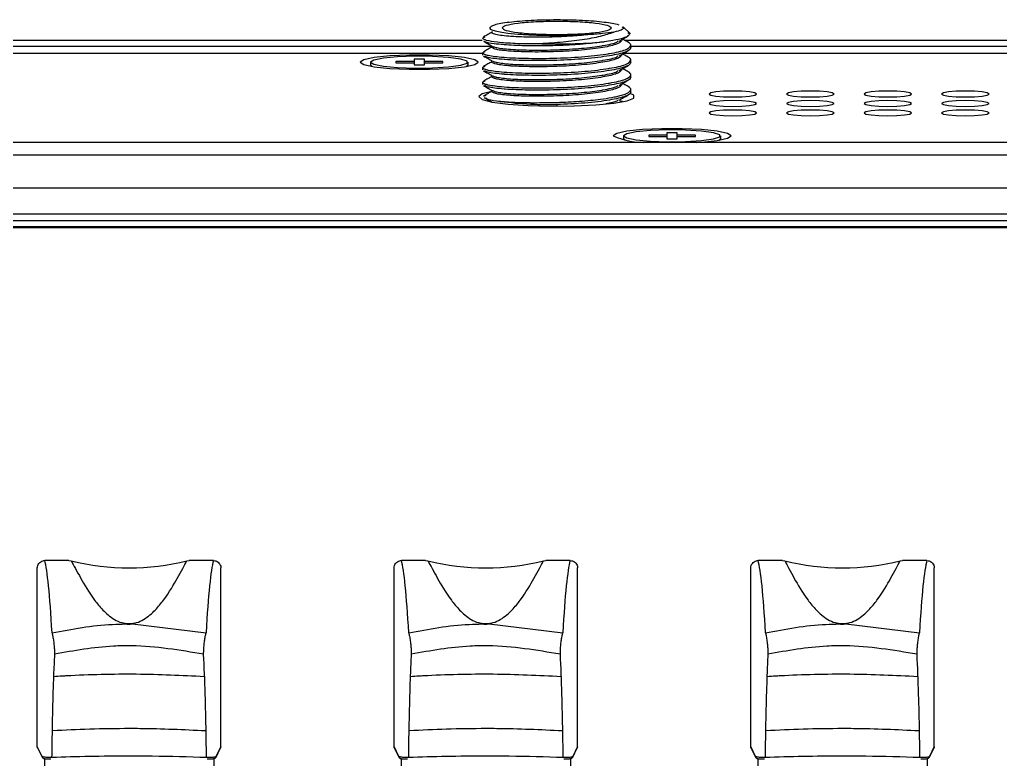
# Model space of a CAD drawing. Header units: inches. Extents: x 1.2 to 43.4, y 1.7 to 28.6.
# Drawn here: x 30.446 to 32.508, y 18.686 to 20.247 of the extents above; entities that cross this region are included whole.
import ezdxf

# ---------------------------------------------------------------- set-up
doc = ezdxf.new("R2010")
doc.units = ezdxf.units.IN
doc.header["$MEASUREMENT"] = 0

msp = doc.modelspace()

# ---------------------------------------------------------------- linework, layer by layer
for p, q in [((31.7125, 20.2314), (31.7159, 20.2293)), ((31.7299, 20.2166), (31.7146, 20.2316)), ((31.4235, 20.21), (31.4189, 20.2079)), ((31.7241, 20.2198), (31.7281, 20.2172)), ((31.4182, 20.2024), (26.3253, 20.2024)), ((31.4384, 20.1902), (26.3253, 20.1902)), ((31.4384, 20.1912), (31.4384, 20.1881)), ((31.7114, 20.2036), (31.7114, 20.2045)), ((39.7802, 20.2024), (31.719, 20.2024)), ((31.7309, 20.1877), (31.7309, 20.1924)), ((39.7802, 20.1902), (31.7309, 20.1902)), ((26.3528, 20.1764), (31.4197, 20.1764)), ((31.4239, 20.1792), (31.4189, 20.1769)), ((31.4189, 20.1769), (31.4189, 20.1722)), ((31.7164, 20.1764), (39.4088, 20.1764)), ((31.1835, 20.1572), (31.1835, 20.1513)), ((31.1835, 20.1513), (31.1871, 20.148)), ((31.1843, 20.1498), (31.1859, 20.1482)), ((31.2367, 20.1585), (31.2367, 20.1558)), ((31.2751, 20.1585), (31.2367, 20.1585)), ((31.2367, 20.1558), (31.2751, 20.1558)), ((31.2751, 20.1632), (31.2751, 20.1512)), ((31.2967, 20.1632), (31.2751, 20.1632)), ((31.2751, 20.1512), (31.2967, 20.1512)), ((31.2967, 20.1512), (31.2967, 20.1632)), ((31.3351, 20.1585), (31.2967, 20.1585)), ((31.2967, 20.1558), (31.3351, 20.1558)), ((31.3351, 20.1558), (31.3351, 20.1585)), ((31.3859, 20.1482), (31.3875, 20.1498)), ((31.3883, 20.1513), (31.3883, 20.1572)), ((31.4235, 20.148), (31.4189, 20.1459)), ((31.4384, 20.1602), (31.4384, 20.1571)), ((31.7309, 20.1567), (31.7309, 20.1614)), ((31.4189, 20.1459), (31.4189, 20.1412)), ((31.4384, 20.1292), (31.4384, 20.1261)), ((31.7309, 20.1257), (31.7309, 20.1304)), ((31.4238, 20.1171), (31.4189, 20.1149)), ((31.4189, 20.1149), (31.4189, 20.1102)), ((31.4215, 20.0854), (31.4267, 20.0879)), ((31.4384, 20.0982), (31.4384, 20.095)), ((31.7309, 20.0947), (31.7309, 20.0994)), ((31.4222, 20.083), (31.4394, 20.0734)), ((31.4384, 20.074), (31.4384, 20.0736)), ((31.5749, 20.0679), (31.5749, 20.0647)), ((31.711, 20.0738), (31.7082, 20.0753)), ((31.7103, 20.0734), (31.7119, 20.0743)), ((31.7114, 20.0736), (31.7114, 20.0758)), ((31.715, 20.0024), (31.715, 19.9966)), ((31.7682, 20.0038), (31.7682, 20.0011)), ((31.8066, 20.0038), (31.7682, 20.0038)), ((31.8066, 20.0084), (31.8066, 19.9964)), ((31.8282, 20.0084), (31.8066, 20.0084)), ((31.8282, 19.9964), (31.8282, 20.0084)), ((31.8666, 20.0038), (31.8282, 20.0038)), ((31.8666, 20.0011), (31.8666, 20.0038)), ((31.9198, 19.9966), (31.9198, 20.0024)), ((42.1835, 19.9887), (26.2938, 19.9887)), ((31.715, 19.9966), (31.7186, 19.9933)), ((31.7158, 19.995), (31.7174, 19.9935)), ((31.7682, 20.0011), (31.8066, 20.0011)), ((31.8066, 19.9964), (31.8282, 19.9964)), ((31.8282, 20.0011), (31.8666, 20.0011)), ((31.9174, 19.9935), (31.919, 19.995)), ((26.2938, 19.9627), (42.1835, 19.9627)), ((42.1835, 19.8925), (26.2938, 19.8925)), ((42.1835, 19.8378), (26.2938, 19.8378)), ((42.1835, 19.8235), (26.2938, 19.8235)), ((42.1835, 19.8115), (26.2938, 19.8115)), ((42.1835, 19.8091), (26.2938, 19.8091)), ((30.5492, 19.11), (30.4983, 19.11)), ((30.5492, 19.11), (30.5541, 19.1094)), ((30.7972, 19.1094), (30.8021, 19.11)), ((30.8531, 19.11), (30.8021, 19.11)), ((31.2992, 19.11), (31.2483, 19.11)), ((31.2992, 19.11), (31.3041, 19.1094)), ((31.5472, 19.1094), (31.5521, 19.11)), ((31.6031, 19.11), (31.5521, 19.11)), ((32.0492, 19.11), (31.9983, 19.11)), ((32.0492, 19.11), (32.0541, 19.1094)), ((32.2972, 19.1094), (32.3021, 19.11)), ((32.3531, 19.11), (32.3021, 19.11)), ((30.4827, 18.7184), (30.4827, 19.0945)), ((30.8687, 18.7184), (30.8687, 19.0945)), ((31.2327, 18.7184), (31.2327, 19.0945)), ((31.6187, 18.7184), (31.6187, 19.0945)), ((31.9827, 18.7184), (31.9827, 19.0945)), ((32.3687, 18.7184), (32.3687, 19.0945)), ((30.683, 18.9768), (30.8376, 18.9581)), ((31.433, 18.9768), (31.5876, 18.9581)), ((32.183, 18.9768), (32.3376, 18.9581)), ((30.4827, 18.7184), (30.4922, 18.6993)), ((30.4832, 18.7162), (30.4827, 18.7184)), ((30.4832, 18.7162), (30.4927, 18.6971)), ((30.8586, 18.6971), (30.8681, 18.7162)), ((30.8591, 18.6993), (30.8687, 18.7184)), ((30.8687, 18.7184), (30.8681, 18.7162)), ((31.2327, 18.7184), (31.2422, 18.6993)), ((31.2332, 18.7162), (31.2327, 18.7184)), ((31.2332, 18.7162), (31.2427, 18.6971)), ((31.6086, 18.6971), (31.6181, 18.7162)), ((31.6091, 18.6993), (31.6187, 18.7184)), ((31.6187, 18.7184), (31.6181, 18.7162)), ((31.9827, 18.7184), (31.9922, 18.6993)), ((31.9832, 18.7162), (31.9827, 18.7184)), ((31.9832, 18.7162), (31.9927, 18.6971)), ((32.3586, 18.6971), (32.3681, 18.7162)), ((32.3591, 18.6993), (32.3687, 18.7184)), ((32.3687, 18.7184), (32.3681, 18.7162)), ((30.4977, 18.6939), (30.4977, 18.6787)), ((30.8536, 18.694), (30.8536, 18.6787)), ((31.2477, 18.6939), (31.2477, 18.6787)), ((31.6036, 18.694), (31.6036, 18.6787)), ((31.9977, 18.6939), (31.9977, 18.6787)), ((32.3536, 18.694), (32.3536, 18.6787))]:
    msp.add_line(p, q)
at = {"flags": 128}
for points in [[(31.1619, 20.1572), (31.1694, 20.152), (31.1909, 20.1475), (31.2239, 20.1441), (31.2644, 20.1423), (31.3074, 20.1423), (31.3479, 20.1441), (31.3809, 20.1475), (31.4024, 20.152), (31.4099, 20.1572), (31.4024, 20.1623), (31.3809, 20.1669), (31.3479, 20.1703), (31.3074, 20.1721), (31.2644, 20.1721), (31.2239, 20.1703), (31.1909, 20.1669), (31.1694, 20.1623), (31.1619, 20.1572)], [(31.1835, 20.1572), (31.1904, 20.1527), (31.2103, 20.1488), (31.2403, 20.146), (31.2765, 20.1447), (31.3139, 20.1452), (31.3476, 20.1472), (31.3729, 20.1506), (31.3865, 20.1549), (31.3865, 20.1595), (31.3729, 20.1637), (31.3476, 20.1671), (31.3139, 20.1692), (31.2765, 20.1696), (31.2403, 20.1683), (31.2103, 20.1656), (31.1904, 20.1617), (31.1835, 20.1572)], [(31.3847, 20.148), (31.3865, 20.149), (31.3883, 20.1513)], [(31.4384, 20.0957), (31.4181, 20.0905), (31.4109, 20.0847)], [(31.4109, 20.0847), (31.4181, 20.0788), (31.4394, 20.0734), (31.4726, 20.069), (31.5149, 20.066), (31.5626, 20.0647), (31.6114, 20.0652), (31.6569, 20.0673), (31.6951, 20.0711), (31.7226, 20.076), (31.737, 20.0817), (31.737, 20.0876), (31.7289, 20.0915)], [(31.895, 20.0902), (31.8988, 20.0879), (31.9096, 20.0859), (31.9258, 20.0846), (31.945, 20.0841), (31.9641, 20.0846), (31.9803, 20.0859), (31.9911, 20.0879), (31.995, 20.0902), (31.9911, 20.0926), (31.9803, 20.0945), (31.9641, 20.0959), (31.945, 20.0963), (31.9258, 20.0959), (31.9096, 20.0945), (31.8988, 20.0926), (31.895, 20.0902)], [(32.0579, 20.0902), (32.0618, 20.0879), (32.0726, 20.0859), (32.0888, 20.0846), (32.1079, 20.0841), (32.1271, 20.0846), (32.1433, 20.0859), (32.1541, 20.0879), (32.1579, 20.0902), (32.1541, 20.0926), (32.1433, 20.0945), (32.1271, 20.0959), (32.1079, 20.0963), (32.0888, 20.0959), (32.0726, 20.0945), (32.0618, 20.0926), (32.0579, 20.0902)], [(32.2209, 20.0902), (32.2247, 20.0879), (32.2356, 20.0859), (32.2518, 20.0846), (32.2709, 20.0841), (32.2901, 20.0846), (32.3063, 20.0859), (32.3171, 20.0879), (32.3209, 20.0902), (32.3171, 20.0926), (32.3063, 20.0945), (32.2901, 20.0959), (32.2709, 20.0963), (32.2518, 20.0959), (32.2356, 20.0945), (32.2247, 20.0926), (32.2209, 20.0902)], [(32.3839, 20.0902), (32.3877, 20.0879), (32.3986, 20.0859), (32.4148, 20.0846), (32.4339, 20.0841), (32.4531, 20.0846), (32.4693, 20.0859), (32.4801, 20.0879), (32.4839, 20.0902), (32.4801, 20.0926), (32.4693, 20.0945), (32.4531, 20.0959), (32.4339, 20.0963), (32.4148, 20.0959), (32.3986, 20.0945), (32.3877, 20.0926), (32.3839, 20.0902)], [(31.7114, 20.0758), (31.7107, 20.0741), (31.7099, 20.0733)], [(31.895, 20.0704), (31.8988, 20.068), (31.9096, 20.066), (31.9258, 20.0647), (31.945, 20.0643), (31.9641, 20.0647), (31.9803, 20.066), (31.9911, 20.068), (31.995, 20.0704), (31.9911, 20.0727), (31.9803, 20.0747), (31.9641, 20.076), (31.945, 20.0765), (31.9258, 20.076), (31.9096, 20.0747), (31.8988, 20.0727), (31.895, 20.0704)], [(32.0579, 20.0704), (32.0618, 20.068), (32.0726, 20.066), (32.0888, 20.0647), (32.1079, 20.0643), (32.1271, 20.0647), (32.1433, 20.066), (32.1541, 20.068), (32.1579, 20.0704), (32.1541, 20.0727), (32.1433, 20.0747), (32.1271, 20.076), (32.1079, 20.0765), (32.0888, 20.076), (32.0726, 20.0747), (32.0618, 20.0727), (32.0579, 20.0704)], [(32.2209, 20.0704), (32.2247, 20.068), (32.2356, 20.066), (32.2518, 20.0647), (32.2709, 20.0643), (32.2901, 20.0647), (32.3063, 20.066), (32.3171, 20.068), (32.3209, 20.0704), (32.3171, 20.0727), (32.3063, 20.0747), (32.2901, 20.076), (32.2709, 20.0765), (32.2518, 20.076), (32.2356, 20.0747), (32.2247, 20.0727), (32.2209, 20.0704)], [(32.3839, 20.0704), (32.3877, 20.068), (32.3986, 20.066), (32.4148, 20.0647), (32.4339, 20.0643), (32.4531, 20.0647), (32.4693, 20.066), (32.4801, 20.068), (32.4839, 20.0704), (32.4801, 20.0727), (32.4693, 20.0747), (32.4531, 20.076), (32.4339, 20.0765), (32.4148, 20.076), (32.3986, 20.0747), (32.3877, 20.0727), (32.3839, 20.0704)], [(31.895, 20.0505), (31.8988, 20.0482), (31.9096, 20.0462), (31.9258, 20.0449), (31.945, 20.0444), (31.9641, 20.0449), (31.9803, 20.0462), (31.9911, 20.0482), (31.995, 20.0505), (31.9911, 20.0528), (31.9803, 20.0548), (31.9641, 20.0561), (31.945, 20.0566), (31.9258, 20.0561), (31.9096, 20.0548), (31.8988, 20.0528), (31.895, 20.0505)], [(32.0579, 20.0505), (32.0618, 20.0482), (32.0726, 20.0462), (32.0888, 20.0449), (32.1079, 20.0444), (32.1271, 20.0449), (32.1433, 20.0462), (32.1541, 20.0482), (32.1579, 20.0505), (32.1541, 20.0528), (32.1433, 20.0548), (32.1271, 20.0561), (32.1079, 20.0566), (32.0888, 20.0561), (32.0726, 20.0548), (32.0618, 20.0528), (32.0579, 20.0505)], [(32.2209, 20.0505), (32.2247, 20.0482), (32.2356, 20.0462), (32.2518, 20.0449), (32.2709, 20.0444), (32.2901, 20.0449), (32.3063, 20.0462), (32.3171, 20.0482), (32.3209, 20.0505), (32.3171, 20.0528), (32.3063, 20.0548), (32.2901, 20.0561), (32.2709, 20.0566), (32.2518, 20.0561), (32.2356, 20.0548), (32.2247, 20.0528), (32.2209, 20.0505)], [(32.3839, 20.0505), (32.3877, 20.0482), (32.3986, 20.0462), (32.4148, 20.0449), (32.4339, 20.0444), (32.4531, 20.0449), (32.4693, 20.0462), (32.4801, 20.0482), (32.4839, 20.0505), (32.4801, 20.0528), (32.4693, 20.0548), (32.4531, 20.0561), (32.4339, 20.0566), (32.4148, 20.0561), (32.3986, 20.0548), (32.3877, 20.0528), (32.3839, 20.0505)], [(31.8684, 19.9887), (31.8794, 19.9893), (31.9124, 19.9927), (31.9339, 19.9973), (31.9414, 20.0024), (31.9339, 20.0076), (31.9124, 20.0121), (31.8794, 20.0155), (31.8389, 20.0173), (31.7959, 20.0173), (31.7554, 20.0155), (31.7224, 20.0121), (31.7009, 20.0076), (31.6934, 20.0024)], [(31.715, 20.0024), (31.7219, 19.9979), (31.7417, 19.994), (31.7718, 19.9913), (31.8079, 19.99), (31.8454, 19.9904), (31.8791, 19.9925), (31.9044, 19.9959), (31.918, 20.0001), (31.918, 20.0047), (31.9044, 20.009), (31.8791, 20.0124), (31.8454, 20.0144), (31.8079, 20.0149), (31.7718, 20.0136), (31.7417, 20.0108), (31.7219, 20.0069), (31.715, 20.0024)], [(31.9162, 19.9933), (31.918, 19.9943), (31.9198, 19.9966)]]:
    msp.add_lwpolyline(points, dxfattribs=at)
for centre, radius, start, end in [((31.5748, 21.3102), 1.1148, 267.936, 275.1324), ((31.5638, 20.9101), 0.8422, 262.1245, 270.749), ((31.7598, 20.154), 0.1654, 246.3395, 272.2871), ((30.6757, 19.5981), 0.5036, 256.0343, 283.9657), ((31.4257, 19.5981), 0.5036, 256.0343, 283.9657), ((32.1757, 19.5981), 0.5036, 256.0343, 283.9657), ((30.7194, 18.9627), 0.053, 163.4721, 164.5832), ((30.6319, 18.9627), 0.053, 15.4168, 16.5279), ((31.4694, 18.9627), 0.053, 163.4721, 164.5832), ((31.3819, 18.9627), 0.053, 15.4168, 16.5279), ((32.2194, 18.9627), 0.053, 163.4721, 164.5832), ((32.1319, 18.9627), 0.053, 15.4168, 16.5279), ((30.4972, 18.6993), 0.00494, 180.0311, 206.2194), ((30.8541, 18.6993), 0.00496, 333.7423, 359.9138), ((31.2472, 18.6993), 0.00494, 180.0311, 206.2194), ((31.6041, 18.6993), 0.00496, 333.7423, 359.9138), ((31.9972, 18.6993), 0.00494, 180.0311, 206.2194), ((32.3541, 18.6993), 0.00496, 333.7423, 359.9138)]:
    msp.add_arc(centre, radius, start, end)
for centre, major_axis, start_param, end_param in [((30.4968, 18.5841), (-0.0033, 0.534), 5.488096, 6.108339), ((30.8545, 18.5841), (0.0033, 0.534), 0.174847, 0.795089), ((31.2468, 18.5841), (-0.0033, 0.534), 5.488096, 6.108339), ((31.6045, 18.5841), (0.0033, 0.534), 0.174847, 0.795089), ((31.9968, 18.5841), (-0.0033, 0.534), 5.488096, 6.108339), ((32.3545, 18.5841), (0.0033, 0.534), 0.174847, 0.795089)]:
    msp.add_ellipse(centre, major_axis=major_axis, ratio=0.050493, start_param=start_param, end_param=end_param)
for points, knots in [([(31.4339, 20.2293), (31.436, 20.2316), (31.4402, 20.2361), (31.4728, 20.2418), (31.5194, 20.2456), (31.5749, 20.247), (31.63, 20.2456), (31.6781, 20.2419), (31.6961, 20.2379), (31.7051, 20.2359)], [0, 0, 0, 0, 0.142857, 0.285714, 0.428571, 0.571428, 0.714286, 0.857143, 1, 1, 1, 1]), ([(31.4721, 20.2176), (31.4664, 20.2184), (31.455, 20.2201), (31.4431, 20.223), (31.4353, 20.2261), (31.4343, 20.2283), (31.4339, 20.2293)], [0, 0, 0, 0, 0.2499994, 0.4999999, 0.7499993, 1, 1, 1, 1]), ([(31.4599, 20.2293), (31.4616, 20.2312), (31.465, 20.2348), (31.4916, 20.2395), (31.5297, 20.2426), (31.5749, 20.2437), (31.6201, 20.2426), (31.6581, 20.2395), (31.6847, 20.2348), (31.6881, 20.2312), (31.6899, 20.2293)], [0, 0, 0, 0, 0.125, 0.25, 0.375, 0.5, 0.625, 0.75, 0.875, 1, 1, 1, 1]), ([(31.4599, 20.2293), (31.4616, 20.2275), (31.465, 20.2238), (31.4916, 20.2192), (31.5297, 20.2161), (31.5749, 20.215), (31.6201, 20.2161), (31.6581, 20.2192), (31.6847, 20.2238), (31.6881, 20.2275), (31.6899, 20.2293)], [0, 0, 0, 0, 0.125, 0.25, 0.375, 0.5, 0.625, 0.75, 0.875, 1, 1, 1, 1]), ([(31.7159, 20.2293), (31.7149, 20.2278), (31.7131, 20.2246), (31.7011, 20.2218), (31.6951, 20.2204)], [0, 0, 0, 0, 0.499999, 1, 1, 1, 1]), ([(31.4398, 20.2208), (31.4367, 20.219), (31.4303, 20.2154), (31.4239, 20.2119), (31.4207, 20.2101)], [0, 0, 0, 0, 0.499954, 1, 1, 1, 1]), ([(31.6405, 20.2148), (31.6286, 20.2136), (31.607, 20.2116), (31.5734, 20.2101), (31.5395, 20.2094), (31.5046, 20.2097), (31.4752, 20.2112), (31.4556, 20.2134), (31.4416, 20.216), (31.4395, 20.218), (31.4384, 20.2191)], [0, 0, 0, 0, 0.138441, 0.249514, 0.353448, 0.500006, 0.642791, 0.749838, 0.854558, 1, 1, 1, 1]), ([(31.533, 20.2135), (31.5218, 20.2139), (31.4994, 20.2148), (31.4812, 20.2167), (31.4721, 20.2176)], [0, 0, 0, 0, 0.499134, 1, 1, 1, 1]), ([(31.6405, 20.2148), (31.6322, 20.2143), (31.6154, 20.2133), (31.5879, 20.2127), (31.5599, 20.2127), (31.542, 20.2132), (31.533, 20.2135)], [0, 0, 0, 0, 0.25, 0.500001, 0.749999, 1, 1, 1, 1]), ([(31.5347, 20.1961), (31.5506, 20.197), (31.5825, 20.1989), (31.629, 20.2043), (31.6694, 20.2117), (31.6865, 20.2175), (31.6951, 20.2204)], [0, 0, 0, 0, 0.250471, 0.501177, 0.7506, 1, 1, 1, 1]), ([(31.6951, 20.2204), (31.6875, 20.2192), (31.6724, 20.2169), (31.6512, 20.2155), (31.6405, 20.2148)], [0, 0, 0, 0, 0.500505, 1, 1, 1, 1]), ([(31.7281, 20.2172), (31.7274, 20.2153), (31.7263, 20.2121), (31.714, 20.2071), (31.6972, 20.2031), (31.6808, 20.2007), (31.6745, 20.1998)], [0, 0, 0, 0, 0.290147, 0.49954, 0.807713, 1, 1, 1, 1]), ([(31.7062, 20.2016), (31.7094, 20.2034), (31.7157, 20.207), (31.7221, 20.2106), (31.7253, 20.2123)], [0, 0, 0, 0, 0.499973, 1, 1, 1, 1]), ([(31.4189, 20.2079), (31.4196, 20.2069), (31.4205, 20.2056), (31.4249, 20.2041), (31.4317, 20.2022), (31.4487, 20.1993), (31.4818, 20.197), (31.5122, 20.1962), (31.5288, 20.1961), (31.5347, 20.1961)], [0, 0, 0, 0, 0.169704, 0.2222, 0.253024, 0.495311, 0.745828, 0.909186, 1, 1, 1, 1]), ([(31.4189, 20.1769), (31.4199, 20.1757), (31.4212, 20.1741), (31.4276, 20.1723), (31.4372, 20.1701), (31.4618, 20.1669), (31.5135, 20.1648), (31.5749, 20.1652), (31.6351, 20.1685), (31.6702, 20.1727), (31.6992, 20.1775), (31.724, 20.183), (31.7286, 20.1893), (31.7309, 20.1924)], [0, 0, 0, 0, 0.08509, 0.111366, 0.126722, 0.248958, 0.376211, 0.500219, 0.624227, 0.744753, 0.75161, 0.875801, 1, 1, 1, 1]), ([(31.421, 20.201), (31.4242, 20.1992), (31.4305, 20.1956), (31.4369, 20.192), (31.4401, 20.1903)], [0, 0, 0, 0, 0.500043, 1, 1, 1, 1]), ([(31.4384, 20.1889), (31.4358, 20.1875), (31.43, 20.1843), (31.4242, 20.181), (31.4211, 20.1792)], [0, 0, 0, 0, 0.449323, 1, 1, 1, 1]), ([(31.6745, 20.1998), (31.6644, 20.1985), (31.6468, 20.1963), (31.621, 20.1942), (31.6044, 20.1932), (31.5963, 20.1928), (31.5798, 20.1921), (31.5501, 20.1913), (31.5045, 20.1914), (31.4673, 20.1931), (31.4407, 20.1959), (31.4257, 20.1985), (31.4234, 20.2004), (31.4227, 20.201)], [0, 0, 0, 0, 0.114426, 0.19815, 0.251086, 0.270551, 0.27318, 0.403909, 0.539644, 0.706724, 0.810366, 0.936771, 1, 1, 1, 1]), ([(31.7114, 20.2036), (31.7105, 20.2017), (31.7093, 20.1991), (31.7038, 20.1964), (31.6953, 20.1929), (31.6738, 20.1877), (31.6285, 20.182), (31.5749, 20.1788), (31.5222, 20.1782), (31.4915, 20.1792), (31.466, 20.181), (31.4444, 20.1836), (31.4404, 20.1866), (31.4384, 20.1881)], [0, 0, 0, 0, 0.085091, 0.111366, 0.126722, 0.248957, 0.376211, 0.500219, 0.624227, 0.744754, 0.751611, 0.875801, 1, 1, 1, 1]), ([(31.4413, 20.1902), (31.4417, 20.1898), (31.4424, 20.1891), (31.446, 20.1883), (31.4544, 20.1864), (31.4759, 20.1838), (31.5212, 20.1822), (31.5749, 20.1828), (31.6275, 20.1859), (31.6583, 20.1897), (31.6836, 20.1941), (31.6998, 20.1973), (31.7033, 20.2009), (31.7041, 20.2017)], [0, 0, 0, 0, 0.0392317, 0.0697579, 0.0875978, 0.2296038, 0.3774427, 0.5215086, 0.6655753, 0.8055981, 0.8135638, 0.9578417, 1, 1, 1, 1]), ([(31.7252, 20.1989), (31.7221, 20.2007), (31.7181, 20.2029), (31.7141, 20.2051), (31.7132, 20.2056)], [0, 0, 0, 0, 0.795514, 1, 1, 1, 1]), ([(31.7309, 20.1924), (31.7302, 20.1946), (31.7295, 20.1968), (31.7253, 20.1988), (31.7252, 20.1989)], [0, 0, 0, 0, 0.98944, 1, 1, 1, 1]), ([(31.4208, 20.17), (31.424, 20.1682), (31.4304, 20.1647), (31.4367, 20.1611), (31.4399, 20.1593)], [0, 0, 0, 0, 0.500031, 1, 1, 1, 1]), ([(31.7309, 20.1877), (31.7299, 20.1856), (31.7286, 20.1828), (31.7222, 20.1797), (31.7125, 20.1759), (31.6879, 20.1701), (31.6362, 20.1638), (31.5748, 20.1605), (31.5147, 20.1601), (31.4795, 20.1615), (31.4505, 20.1637), (31.4294, 20.1662), (31.4252, 20.169), (31.4236, 20.1701)], [0, 0, 0, 0, 0.089614, 0.117287, 0.13346, 0.262195, 0.396215, 0.526817, 0.657419, 0.784353, 0.791574, 0.922369, 1, 1, 1, 1]), ([(31.7114, 20.1726), (31.7105, 20.1707), (31.7093, 20.1681), (31.7038, 20.1654), (31.6953, 20.1619), (31.6738, 20.1567), (31.6285, 20.1509), (31.5749, 20.1478), (31.5222, 20.1472), (31.4915, 20.1482), (31.466, 20.15), (31.4444, 20.1526), (31.4404, 20.1556), (31.4384, 20.1571)], [0, 0, 0, 0, 0.085091, 0.111366, 0.126722, 0.248957, 0.376211, 0.500219, 0.624227, 0.744754, 0.751611, 0.875801, 1, 1, 1, 1]), ([(31.4411, 20.1593), (31.4416, 20.1589), (31.4423, 20.1581), (31.446, 20.1573), (31.4544, 20.1554), (31.4759, 20.1528), (31.5212, 20.1512), (31.5749, 20.1517), (31.6275, 20.1548), (31.6583, 20.1587), (31.6836, 20.1631), (31.6998, 20.1663), (31.7033, 20.1699), (31.7041, 20.1707)], [0, 0, 0, 0, 0.041723, 0.072163, 0.089953, 0.231563, 0.378989, 0.522653, 0.666317, 0.805949, 0.813892, 0.957767, 1, 1, 1, 1]), ([(31.7062, 20.1706), (31.7094, 20.1724), (31.7157, 20.176), (31.7221, 20.1795), (31.7253, 20.1813)], [0, 0, 0, 0, 0.499976, 1, 1, 1, 1]), ([(31.725, 20.168), (31.7218, 20.1697), (31.7179, 20.172), (31.714, 20.1742), (31.7132, 20.1746)], [0, 0, 0, 0, 0.810332, 1, 1, 1, 1]), ([(31.7309, 20.1614), (31.7302, 20.1636), (31.7294, 20.1658), (31.7251, 20.1679), (31.725, 20.168)], [0, 0, 0, 0, 0.971829, 1, 1, 1, 1]), ([(31.4189, 20.1459), (31.4199, 20.1447), (31.4212, 20.1431), (31.4276, 20.1413), (31.4372, 20.1391), (31.4618, 20.1359), (31.5135, 20.1338), (31.5749, 20.1342), (31.6351, 20.1374), (31.6702, 20.1417), (31.6992, 20.1464), (31.724, 20.152), (31.7286, 20.1583), (31.7309, 20.1614)], [0, 0, 0, 0, 0.08509, 0.111366, 0.126722, 0.248958, 0.376211, 0.500219, 0.624228, 0.744753, 0.75161, 0.875801, 1, 1, 1, 1]), ([(31.4384, 20.1579), (31.4357, 20.1564), (31.4298, 20.1531), (31.4239, 20.1498), (31.4208, 20.1481)], [0, 0, 0, 0, 0.457672, 1, 1, 1, 1]), ([(31.7309, 20.1567), (31.7299, 20.1546), (31.7286, 20.1518), (31.7222, 20.1487), (31.7125, 20.1449), (31.6879, 20.1391), (31.6362, 20.1328), (31.5748, 20.1295), (31.5147, 20.1291), (31.4795, 20.1304), (31.4505, 20.1327), (31.4294, 20.1352), (31.4251, 20.138), (31.4235, 20.1391)], [0, 0, 0, 0, 0.08951, 0.11715, 0.133305, 0.26189, 0.395753, 0.526203, 0.656653, 0.78344, 0.790653, 0.921295, 1, 1, 1, 1]), ([(31.7061, 20.1395), (31.7093, 20.1413), (31.7156, 20.1449), (31.722, 20.1484), (31.7251, 20.1502)], [0, 0, 0, 0, 0.49996, 1, 1, 1, 1]), ([(31.4189, 20.1149), (31.4199, 20.1137), (31.4212, 20.112), (31.4276, 20.1103), (31.4372, 20.1081), (31.4618, 20.1049), (31.5135, 20.1027), (31.5749, 20.1031), (31.6351, 20.1064), (31.6702, 20.1107), (31.6992, 20.1154), (31.724, 20.121), (31.7286, 20.1273), (31.7309, 20.1304)], [0, 0, 0, 0, 0.08509, 0.111366, 0.126722, 0.248958, 0.376211, 0.500219, 0.624228, 0.744753, 0.75161, 0.875801, 1, 1, 1, 1]), ([(31.4208, 20.1391), (31.4239, 20.1373), (31.4303, 20.1337), (31.4367, 20.1301), (31.4399, 20.1283)], [0, 0, 0, 0, 0.500041, 1, 1, 1, 1]), ([(31.4384, 20.1269), (31.4357, 20.1254), (31.4299, 20.1222), (31.4242, 20.1189), (31.421, 20.1172)], [0, 0, 0, 0, 0.4510573, 1, 1, 1, 1]), ([(31.7114, 20.1416), (31.7105, 20.1396), (31.7093, 20.1371), (31.7038, 20.1343), (31.6953, 20.1309), (31.6738, 20.1257), (31.6285, 20.1199), (31.5749, 20.1168), (31.5222, 20.1162), (31.4915, 20.1172), (31.466, 20.119), (31.4444, 20.1216), (31.4404, 20.1246), (31.4384, 20.1261)], [0, 0, 0, 0, 0.085091, 0.111367, 0.126723, 0.248957, 0.376211, 0.500219, 0.624227, 0.744754, 0.751611, 0.875801, 1, 1, 1, 1]), ([(31.4411, 20.1283), (31.4415, 20.1279), (31.4423, 20.1271), (31.446, 20.1262), (31.4544, 20.1244), (31.4759, 20.1217), (31.5212, 20.1201), (31.5749, 20.1207), (31.6275, 20.1238), (31.6583, 20.1277), (31.6836, 20.1321), (31.6997, 20.1352), (31.7032, 20.1388), (31.704, 20.1396)], [0, 0, 0, 0, 0.04317, 0.073607, 0.091394, 0.232983, 0.380388, 0.524031, 0.667675, 0.807286, 0.815229, 0.959082, 1, 1, 1, 1]), ([(31.7251, 20.1369), (31.7219, 20.1387), (31.7179, 20.1409), (31.714, 20.1431), (31.7132, 20.1436)], [0, 0, 0, 0, 0.806448, 1, 1, 1, 1]), ([(31.7309, 20.1304), (31.7302, 20.1326), (31.7295, 20.1348), (31.7251, 20.1369), (31.725, 20.1369)], [0, 0, 0, 0, 0.973645, 1, 1, 1, 1]), ([(31.4208, 20.108), (31.4239, 20.1063), (31.4303, 20.1027), (31.4367, 20.0991), (31.4398, 20.0973)], [0, 0, 0, 0, 0.500047, 1, 1, 1, 1]), ([(31.7309, 20.1257), (31.7299, 20.1236), (31.7286, 20.1207), (31.7222, 20.1177), (31.7125, 20.1139), (31.6879, 20.1081), (31.6362, 20.1018), (31.5748, 20.0984), (31.5147, 20.0981), (31.4795, 20.0994), (31.4505, 20.1017), (31.4294, 20.1041), (31.4251, 20.107), (31.4235, 20.1081)], [0, 0, 0, 0, 0.089512, 0.117154, 0.133308, 0.261897, 0.395763, 0.526217, 0.65667, 0.783459, 0.790673, 0.921318, 1, 1, 1, 1]), ([(31.7114, 20.1106), (31.7105, 20.1086), (31.7093, 20.1061), (31.7038, 20.1033), (31.6953, 20.0999), (31.6738, 20.0947), (31.6285, 20.0889), (31.5749, 20.0857), (31.5222, 20.0852), (31.4915, 20.0862), (31.466, 20.088), (31.4444, 20.0906), (31.4404, 20.0935), (31.4384, 20.095)], [0, 0, 0, 0, 0.08509, 0.111366, 0.126722, 0.248957, 0.376211, 0.500219, 0.624226, 0.744754, 0.751611, 0.875801, 1, 1, 1, 1]), ([(31.4411, 20.0973), (31.4415, 20.0969), (31.4423, 20.0961), (31.446, 20.0952), (31.4544, 20.0934), (31.4759, 20.0907), (31.5212, 20.0891), (31.5749, 20.0897), (31.6275, 20.0928), (31.6583, 20.0967), (31.6836, 20.101), (31.6996, 20.1042), (31.7031, 20.1077), (31.7038, 20.1084)], [0, 0, 0, 0, 0.043386, 0.073901, 0.091735, 0.233693, 0.381481, 0.525498, 0.669515, 0.80949, 0.817454, 0.961682, 1, 1, 1, 1]), ([(31.7058, 20.1084), (31.709, 20.1101), (31.7153, 20.1137), (31.7217, 20.1173), (31.7248, 20.119)], [0, 0, 0, 0, 0.4999605, 1, 1, 1, 1]), ([(31.7252, 20.1058), (31.722, 20.1076), (31.718, 20.1099), (31.714, 20.1121), (31.7132, 20.1125)], [0, 0, 0, 0, 0.7995136, 1, 1, 1, 1]), ([(31.7309, 20.0994), (31.7302, 20.1015), (31.7295, 20.1037), (31.7252, 20.1058), (31.7252, 20.1058)], [0, 0, 0, 0, 0.985862, 1, 1, 1, 1]), ([(31.4384, 20.0959), (31.4357, 20.0944), (31.4298, 20.0911), (31.424, 20.0878), (31.4208, 20.0861)], [0, 0, 0, 0, 0.455967, 1, 1, 1, 1]), ([(31.4484, 20.0758), (31.4592, 20.0748), (31.4782, 20.073), (31.5068, 20.0722), (31.5221, 20.072), (31.526, 20.072), (31.527, 20.072), (31.5273, 20.072), (31.5274, 20.072), (31.5426, 20.0721), (31.575, 20.0723), (31.6238, 20.0747), (31.6628, 20.0786), (31.6875, 20.0824), (31.7078, 20.0864), (31.7264, 20.0918), (31.7293, 20.0968), (31.7309, 20.0994)], [0, 0, 0, 0, 0.125194, 0.220376, 0.244459, 0.250597, 0.25219, 0.252618, 0.252777, 0.252799, 0.375905, 0.499044, 0.62634, 0.705149, 0.751872, 0.873419, 1, 1, 1, 1]), ([(31.7309, 20.0947), (31.7299, 20.0925), (31.7286, 20.0897), (31.7222, 20.0867), (31.7125, 20.0829), (31.6879, 20.0771), (31.6362, 20.0706), (31.5951, 20.0688), (31.5749, 20.0679)], [0, 0, 0, 0, 0.170105, 0.222634, 0.253333, 0.497698, 0.752092, 1, 1, 1, 1]), ([(31.7058, 20.0773), (31.7089, 20.0791), (31.7153, 20.0827), (31.7216, 20.0862), (31.7248, 20.088)], [0, 0, 0, 0, 0.499944, 1, 1, 1, 1]), ([(31.426, 20.082), (31.4265, 20.0814), (31.4285, 20.0791), (31.4401, 20.0772), (31.4484, 20.0758)], [0, 0, 0, 0, 0.276424, 1, 1, 1, 1]), ([(31.7038, 20.0774), (31.7031, 20.0767), (31.7004, 20.0737), (31.6878, 20.0714), (31.6784, 20.0696)], [0, 0, 0, 0, 0.25269, 1, 1, 1, 1]), ([(30.4827, 19.0945), (30.4828, 19.0962), (30.4832, 19.0997), (30.4859, 19.1043), (30.4898, 19.1078), (30.4942, 19.1097), (30.4971, 19.1099), (30.4983, 19.11)], [0, 0, 0, 0, 0.214856, 0.429664, 0.644194, 0.85861, 1, 1, 1, 1]), ([(30.5541, 19.1094), (30.5597, 19.0991), (30.5696, 19.0809), (30.5942, 19.0375), (30.6196, 19.006), (30.6387, 18.9888), (30.6571, 18.9799), (30.6657, 18.9783), (30.6686, 18.9778)], [0, 0, 0, 0, 0.385236, 0.682535, 0.801561, 0.919708, 0.973705, 1, 1, 1, 1]), ([(30.6827, 18.9778), (30.6856, 18.9783), (30.6942, 18.9799), (30.7126, 18.9888), (30.7317, 19.006), (30.7571, 19.0375), (30.7817, 19.0809), (30.7916, 19.0991), (30.7972, 19.1094)], [0, 0, 0, 0, 0.026295, 0.080292, 0.198439, 0.317465, 0.614764, 1, 1, 1, 1]), ([(30.8531, 19.11), (30.8548, 19.1098), (30.8583, 19.1094), (30.863, 19.1068), (30.8665, 19.1028), (30.8684, 19.0985), (30.8686, 19.0956), (30.8687, 19.0945)], [0, 0, 0, 0, 0.214811, 0.429658, 0.644213, 0.858624, 1, 1, 1, 1]), ([(31.2327, 19.0945), (31.2328, 19.0962), (31.2332, 19.0997), (31.2359, 19.1043), (31.2398, 19.1078), (31.2442, 19.1097), (31.2471, 19.1099), (31.2483, 19.11)], [0, 0, 0, 0, 0.214856, 0.429664, 0.644194, 0.85861, 1, 1, 1, 1]), ([(31.3041, 19.1094), (31.3097, 19.0991), (31.3196, 19.0809), (31.3442, 19.0375), (31.3696, 19.006), (31.3887, 18.9888), (31.4071, 18.9799), (31.4157, 18.9783), (31.4186, 18.9778)], [0, 0, 0, 0, 0.385236, 0.682535, 0.801561, 0.919708, 0.973705, 1, 1, 1, 1]), ([(31.4327, 18.9778), (31.4356, 18.9783), (31.4442, 18.9799), (31.4626, 18.9888), (31.4817, 19.006), (31.5071, 19.0375), (31.5317, 19.0809), (31.5416, 19.0991), (31.5472, 19.1094)], [0, 0, 0, 0, 0.026295, 0.080292, 0.198439, 0.317465, 0.614764, 1, 1, 1, 1]), ([(31.6031, 19.11), (31.6048, 19.1098), (31.6083, 19.1094), (31.613, 19.1068), (31.6165, 19.1028), (31.6184, 19.0985), (31.6186, 19.0956), (31.6187, 19.0945)], [0, 0, 0, 0, 0.214811, 0.429658, 0.644213, 0.858624, 1, 1, 1, 1]), ([(31.9827, 19.0945), (31.9828, 19.0962), (31.9832, 19.0997), (31.9859, 19.1043), (31.9898, 19.1078), (31.9942, 19.1097), (31.9971, 19.1099), (31.9983, 19.11)], [0, 0, 0, 0, 0.214856, 0.429664, 0.644194, 0.85861, 1, 1, 1, 1]), ([(32.0541, 19.1094), (32.0597, 19.0991), (32.0696, 19.0809), (32.0942, 19.0375), (32.1196, 19.006), (32.1387, 18.9888), (32.1571, 18.9799), (32.1657, 18.9783), (32.1686, 18.9778)], [0, 0, 0, 0, 0.385236, 0.682535, 0.801561, 0.919708, 0.973705, 1, 1, 1, 1]), ([(32.1827, 18.9778), (32.1856, 18.9783), (32.1942, 18.9799), (32.2126, 18.9888), (32.2317, 19.006), (32.2571, 19.0375), (32.2817, 19.0809), (32.2916, 19.0991), (32.2972, 19.1094)], [0, 0, 0, 0, 0.026295, 0.080292, 0.198439, 0.317465, 0.614764, 1, 1, 1, 1]), ([(32.3531, 19.11), (32.3548, 19.1098), (32.3583, 19.1094), (32.363, 19.1068), (32.3665, 19.1028), (32.3684, 19.0985), (32.3686, 19.0956), (32.3687, 19.0945)], [0, 0, 0, 0, 0.214811, 0.429658, 0.644213, 0.858624, 1, 1, 1, 1]), ([(30.5138, 18.9581), (30.5557, 18.966), (30.6067, 18.9756), (30.6591, 18.9766), (30.6683, 18.9768)], [0, 0, 0, 0, 0.824173, 1, 1, 1, 1]), ([(30.683, 18.9768), (30.6813, 18.9764), (30.6774, 18.9755), (30.6721, 18.9757), (30.6691, 18.9766), (30.6683, 18.9768)], [0, 0, 0, 0, 0.349991, 0.834612, 1, 1, 1, 1]), ([(30.6686, 18.9778), (30.6724, 18.9775), (30.6771, 18.9772), (30.6818, 18.9777), (30.6827, 18.9778)], [0, 0, 0, 0, 0.795067, 1, 1, 1, 1]), ([(31.2638, 18.9581), (31.3057, 18.966), (31.3567, 18.9756), (31.4091, 18.9766), (31.4183, 18.9768)], [0, 0, 0, 0, 0.824173, 1, 1, 1, 1]), ([(31.433, 18.9768), (31.4313, 18.9764), (31.4274, 18.9755), (31.4221, 18.9757), (31.4191, 18.9766), (31.4183, 18.9768)], [0, 0, 0, 0, 0.349991, 0.834612, 1, 1, 1, 1]), ([(31.4186, 18.9778), (31.4224, 18.9775), (31.4271, 18.9772), (31.4318, 18.9777), (31.4327, 18.9778)], [0, 0, 0, 0, 0.795067, 1, 1, 1, 1]), ([(32.0138, 18.9581), (32.0557, 18.966), (32.1067, 18.9756), (32.1591, 18.9766), (32.1683, 18.9768)], [0, 0, 0, 0, 0.824173, 1, 1, 1, 1]), ([(32.183, 18.9768), (32.1813, 18.9764), (32.1774, 18.9755), (32.1721, 18.9757), (32.1691, 18.9766), (32.1683, 18.9768)], [0, 0, 0, 0, 0.349991, 0.834612, 1, 1, 1, 1]), ([(32.1686, 18.9778), (32.1724, 18.9775), (32.1771, 18.9772), (32.1818, 18.9777), (32.1827, 18.9778)], [0, 0, 0, 0, 0.795067, 1, 1, 1, 1]), ([(30.5138, 18.9581), (30.5143, 18.9558), (30.5154, 18.9509), (30.5169, 18.9412), (30.5181, 18.9308), (30.5189, 18.9209), (30.5188, 18.9158), (30.5188, 18.9132)], [0, 0, 0, 0, 0.178682, 0.389455, 0.593992, 0.796184, 1, 1, 1, 1]), ([(30.8325, 18.9132), (30.8325, 18.9158), (30.8325, 18.9209), (30.8332, 18.9308), (30.8344, 18.9412), (30.8359, 18.9509), (30.837, 18.9558), (30.8376, 18.9581)], [0, 0, 0, 0, 0.203816, 0.406008, 0.610545, 0.821318, 1, 1, 1, 1]), ([(31.2638, 18.9581), (31.2643, 18.9558), (31.2654, 18.9509), (31.2669, 18.9412), (31.2681, 18.9308), (31.2689, 18.9209), (31.2688, 18.9158), (31.2688, 18.9132)], [0, 0, 0, 0, 0.178682, 0.389455, 0.593992, 0.796184, 1, 1, 1, 1]), ([(31.5825, 18.9132), (31.5825, 18.9158), (31.5825, 18.9209), (31.5832, 18.9308), (31.5844, 18.9412), (31.5859, 18.9509), (31.587, 18.9558), (31.5876, 18.9581)], [0, 0, 0, 0, 0.203816, 0.406008, 0.610545, 0.821318, 1, 1, 1, 1]), ([(32.0138, 18.9581), (32.0143, 18.9558), (32.0154, 18.9509), (32.0169, 18.9412), (32.0181, 18.9308), (32.0189, 18.9209), (32.0188, 18.9158), (32.0188, 18.9132)], [0, 0, 0, 0, 0.178682, 0.389455, 0.593992, 0.796184, 1, 1, 1, 1]), ([(32.3325, 18.9132), (32.3325, 18.9158), (32.3325, 18.9209), (32.3332, 18.9308), (32.3344, 18.9412), (32.3359, 18.9509), (32.337, 18.9558), (32.3376, 18.9581)], [0, 0, 0, 0, 0.203816, 0.406008, 0.610545, 0.821318, 1, 1, 1, 1]), ([(30.8325, 18.9132), (30.7824, 18.9216), (30.7197, 18.932), (30.6133, 18.93), (30.5598, 18.9205), (30.5188, 18.9132)], [0, 0, 0, 0, 0.48183, 0.603063, 1, 1, 1, 1]), ([(31.5825, 18.9132), (31.5324, 18.9216), (31.4697, 18.932), (31.3633, 18.93), (31.3098, 18.9205), (31.2688, 18.9132)], [0, 0, 0, 0, 0.48183, 0.603063, 1, 1, 1, 1]), ([(32.3325, 18.9132), (32.2824, 18.9216), (32.2197, 18.932), (32.1133, 18.93), (32.0598, 18.9205), (32.0188, 18.9132)], [0, 0, 0, 0, 0.48183, 0.603063, 1, 1, 1, 1]), ([(30.5188, 18.9132), (30.5182, 18.8987), (30.5165, 18.8634), (30.5146, 18.7976), (30.5134, 18.7379), (30.513, 18.7031), (30.5129, 18.6968)], [0, 0, 0, 0, 0.23639, 0.574704, 0.922829, 1, 1, 1, 1]), ([(30.8384, 18.6968), (30.8382, 18.7143), (30.8375, 18.7605), (30.8358, 18.8365), (30.8337, 18.886), (30.8325, 18.9132)], [0, 0, 0, 0, 0.2158517, 0.5694068, 1, 1, 1, 1]), ([(31.2688, 18.9132), (31.2682, 18.8987), (31.2665, 18.8634), (31.2646, 18.7976), (31.2634, 18.7379), (31.263, 18.7031), (31.2629, 18.6968)], [0, 0, 0, 0, 0.23639, 0.574704, 0.922829, 1, 1, 1, 1]), ([(31.5884, 18.6968), (31.5882, 18.7143), (31.5875, 18.7605), (31.5858, 18.8365), (31.5837, 18.886), (31.5825, 18.9132)], [0, 0, 0, 0, 0.2158517, 0.5694068, 1, 1, 1, 1]), ([(32.0188, 18.9132), (32.0182, 18.8987), (32.0165, 18.8634), (32.0146, 18.7976), (32.0134, 18.7379), (32.013, 18.7031), (32.0129, 18.6968)], [0, 0, 0, 0, 0.23639, 0.574704, 0.922829, 1, 1, 1, 1]), ([(32.3384, 18.6968), (32.3382, 18.7143), (32.3375, 18.7605), (32.3358, 18.8365), (32.3337, 18.886), (32.3325, 18.9132)], [0, 0, 0, 0, 0.2158517, 0.5694068, 1, 1, 1, 1]), ([(30.8338, 18.8659), (30.7866, 18.8682), (30.6916, 18.8728), (30.5883, 18.87), (30.5323, 18.8669), (30.5232, 18.8663), (30.5173, 18.8659)], [0, 0, 0, 0, 0.45231, 0.909806, 0.941019, 1, 1, 1, 1]), ([(31.5838, 18.8659), (31.5366, 18.8682), (31.4416, 18.8728), (31.3383, 18.87), (31.2823, 18.8669), (31.2732, 18.8663), (31.2673, 18.8659)], [0, 0, 0, 0, 0.45231, 0.909806, 0.941019, 1, 1, 1, 1]), ([(32.3338, 18.8659), (32.2866, 18.8682), (32.1916, 18.8728), (32.0883, 18.87), (32.0323, 18.8669), (32.0232, 18.8663), (32.0173, 18.8659)], [0, 0, 0, 0, 0.45231, 0.909806, 0.941019, 1, 1, 1, 1]), ([(30.8363, 18.7521), (30.7908, 18.7542), (30.7381, 18.7567), (30.6559, 18.7569), (30.5933, 18.7562), (30.5406, 18.7534), (30.5147, 18.7521)], [0, 0, 0, 0, 0.428707, 0.496174, 0.752971, 1, 1, 1, 1]), ([(31.5863, 18.7521), (31.5408, 18.7542), (31.4881, 18.7567), (31.4059, 18.7569), (31.3433, 18.7562), (31.2906, 18.7534), (31.2647, 18.7521)], [0, 0, 0, 0, 0.428707, 0.496174, 0.752971, 1, 1, 1, 1]), ([(32.3363, 18.7521), (32.2908, 18.7542), (32.2381, 18.7567), (32.1559, 18.7569), (32.0933, 18.7562), (32.0406, 18.7534), (32.0147, 18.7521)], [0, 0, 0, 0, 0.428707, 0.496174, 0.752971, 1, 1, 1, 1]), ([(30.4922, 18.6993), (30.4925, 18.699), (30.493, 18.6984), (30.4961, 18.6976), (30.5004, 18.697), (30.5055, 18.6966), (30.5098, 18.6966), (30.5122, 18.6968), (30.5129, 18.6968)], [0, 0, 0, 0, 0.18697, 0.374501, 0.560676, 0.743141, 0.921854, 1, 1, 1, 1]), ([(30.4928, 18.6972), (30.4929, 18.6968), (30.4933, 18.6961), (30.4943, 18.6952), (30.4953, 18.6946), (30.4964, 18.6942), (30.4981, 18.6938), (30.501, 18.6935), (30.5054, 18.6933), (30.509, 18.6932), (30.5109, 18.6933), (30.5114, 18.6934)], [0, 0, 0, 0, 0.050718, 0.110375, 0.16725, 0.230572, 0.338456, 0.559357, 0.74062, 0.930051, 1, 1, 1, 1]), ([(30.5129, 18.6968), (30.5393, 18.6976), (30.592, 18.6993), (30.6505, 18.6997), (30.6946, 18.6997), (30.7502, 18.6994), (30.8008, 18.6979), (30.8384, 18.6968)], [0, 0, 0, 0, 0.24841, 0.49682, 0.527005, 0.647842, 1, 1, 1, 1]), ([(30.8384, 18.6968), (30.8401, 18.6967), (30.8434, 18.6966), (30.8486, 18.6968), (30.8532, 18.6972), (30.8568, 18.6979), (30.8587, 18.6987), (30.859, 18.6991), (30.8591, 18.6993)], [0, 0, 0, 0, 0.177018, 0.353991, 0.530707, 0.709637, 0.892201, 1, 1, 1, 1]), ([(30.8401, 18.6934), (30.8406, 18.6933), (30.8425, 18.6932), (30.8461, 18.6933), (30.8503, 18.6935), (30.8532, 18.6938), (30.855, 18.6942), (30.8567, 18.6949), (30.858, 18.696), (30.8584, 18.6969), (30.8585, 18.6972)], [0, 0, 0, 0, 0.070202, 0.259477, 0.445461, 0.643015, 0.772802, 0.873065, 0.956976, 1, 1, 1, 1]), ([(31.2422, 18.6993), (31.2425, 18.699), (31.243, 18.6984), (31.2461, 18.6976), (31.2504, 18.697), (31.2555, 18.6966), (31.2598, 18.6966), (31.2622, 18.6968), (31.2629, 18.6968)], [0, 0, 0, 0, 0.18697, 0.374501, 0.560676, 0.743141, 0.921854, 1, 1, 1, 1]), ([(31.2428, 18.6972), (31.2429, 18.6968), (31.2433, 18.6961), (31.2443, 18.6952), (31.2453, 18.6946), (31.2464, 18.6942), (31.2481, 18.6938), (31.251, 18.6935), (31.2554, 18.6933), (31.259, 18.6932), (31.2609, 18.6933), (31.2614, 18.6934)], [0, 0, 0, 0, 0.050718, 0.110375, 0.16725, 0.230572, 0.338456, 0.559357, 0.74062, 0.930051, 1, 1, 1, 1]), ([(31.2629, 18.6968), (31.2893, 18.6976), (31.342, 18.6993), (31.4005, 18.6997), (31.4446, 18.6997), (31.5002, 18.6994), (31.5508, 18.6979), (31.5884, 18.6968)], [0, 0, 0, 0, 0.24841, 0.49682, 0.527005, 0.647842, 1, 1, 1, 1]), ([(31.5884, 18.6968), (31.5901, 18.6967), (31.5934, 18.6966), (31.5986, 18.6968), (31.6032, 18.6972), (31.6068, 18.6979), (31.6087, 18.6987), (31.609, 18.6991), (31.6091, 18.6993)], [0, 0, 0, 0, 0.177018, 0.353991, 0.530707, 0.709637, 0.892201, 1, 1, 1, 1]), ([(31.5901, 18.6934), (31.5906, 18.6933), (31.5925, 18.6932), (31.5961, 18.6933), (31.6003, 18.6935), (31.6032, 18.6938), (31.605, 18.6942), (31.6067, 18.6949), (31.608, 18.696), (31.6084, 18.6969), (31.6085, 18.6972)], [0, 0, 0, 0, 0.070202, 0.259477, 0.445461, 0.643015, 0.772802, 0.873065, 0.956976, 1, 1, 1, 1]), ([(31.9922, 18.6993), (31.9925, 18.699), (31.993, 18.6984), (31.9961, 18.6976), (32.0004, 18.697), (32.0055, 18.6966), (32.0098, 18.6966), (32.0122, 18.6968), (32.0129, 18.6968)], [0, 0, 0, 0, 0.18697, 0.374501, 0.560676, 0.743141, 0.921854, 1, 1, 1, 1]), ([(31.9928, 18.6972), (31.9929, 18.6968), (31.9933, 18.6961), (31.9943, 18.6952), (31.9953, 18.6946), (31.9964, 18.6942), (31.9981, 18.6938), (32.001, 18.6935), (32.0054, 18.6933), (32.009, 18.6932), (32.0109, 18.6933), (32.0114, 18.6934)], [0, 0, 0, 0, 0.050718, 0.110375, 0.16725, 0.230572, 0.338456, 0.559357, 0.74062, 0.930051, 1, 1, 1, 1]), ([(32.0129, 18.6968), (32.0393, 18.6976), (32.092, 18.6993), (32.1505, 18.6997), (32.1946, 18.6997), (32.2502, 18.6994), (32.3008, 18.6979), (32.3384, 18.6968)], [0, 0, 0, 0, 0.24841, 0.49682, 0.527005, 0.647842, 1, 1, 1, 1]), ([(32.3384, 18.6968), (32.3401, 18.6967), (32.3434, 18.6966), (32.3486, 18.6968), (32.3532, 18.6972), (32.3568, 18.6979), (32.3587, 18.6987), (32.359, 18.6991), (32.3591, 18.6993)], [0, 0, 0, 0, 0.177018, 0.353991, 0.530707, 0.709637, 0.892201, 1, 1, 1, 1]), ([(32.3401, 18.6934), (32.3406, 18.6933), (32.3425, 18.6932), (32.3461, 18.6933), (32.3503, 18.6935), (32.3532, 18.6938), (32.355, 18.6942), (32.3567, 18.6949), (32.358, 18.696), (32.3584, 18.6969), (32.3585, 18.6972)], [0, 0, 0, 0, 0.070202, 0.259477, 0.445461, 0.643015, 0.772802, 0.873065, 0.956976, 1, 1, 1, 1])]:
    msp.add_open_spline(points, degree=3, knots=knots)

doc.saveas('drawing.dxf')
